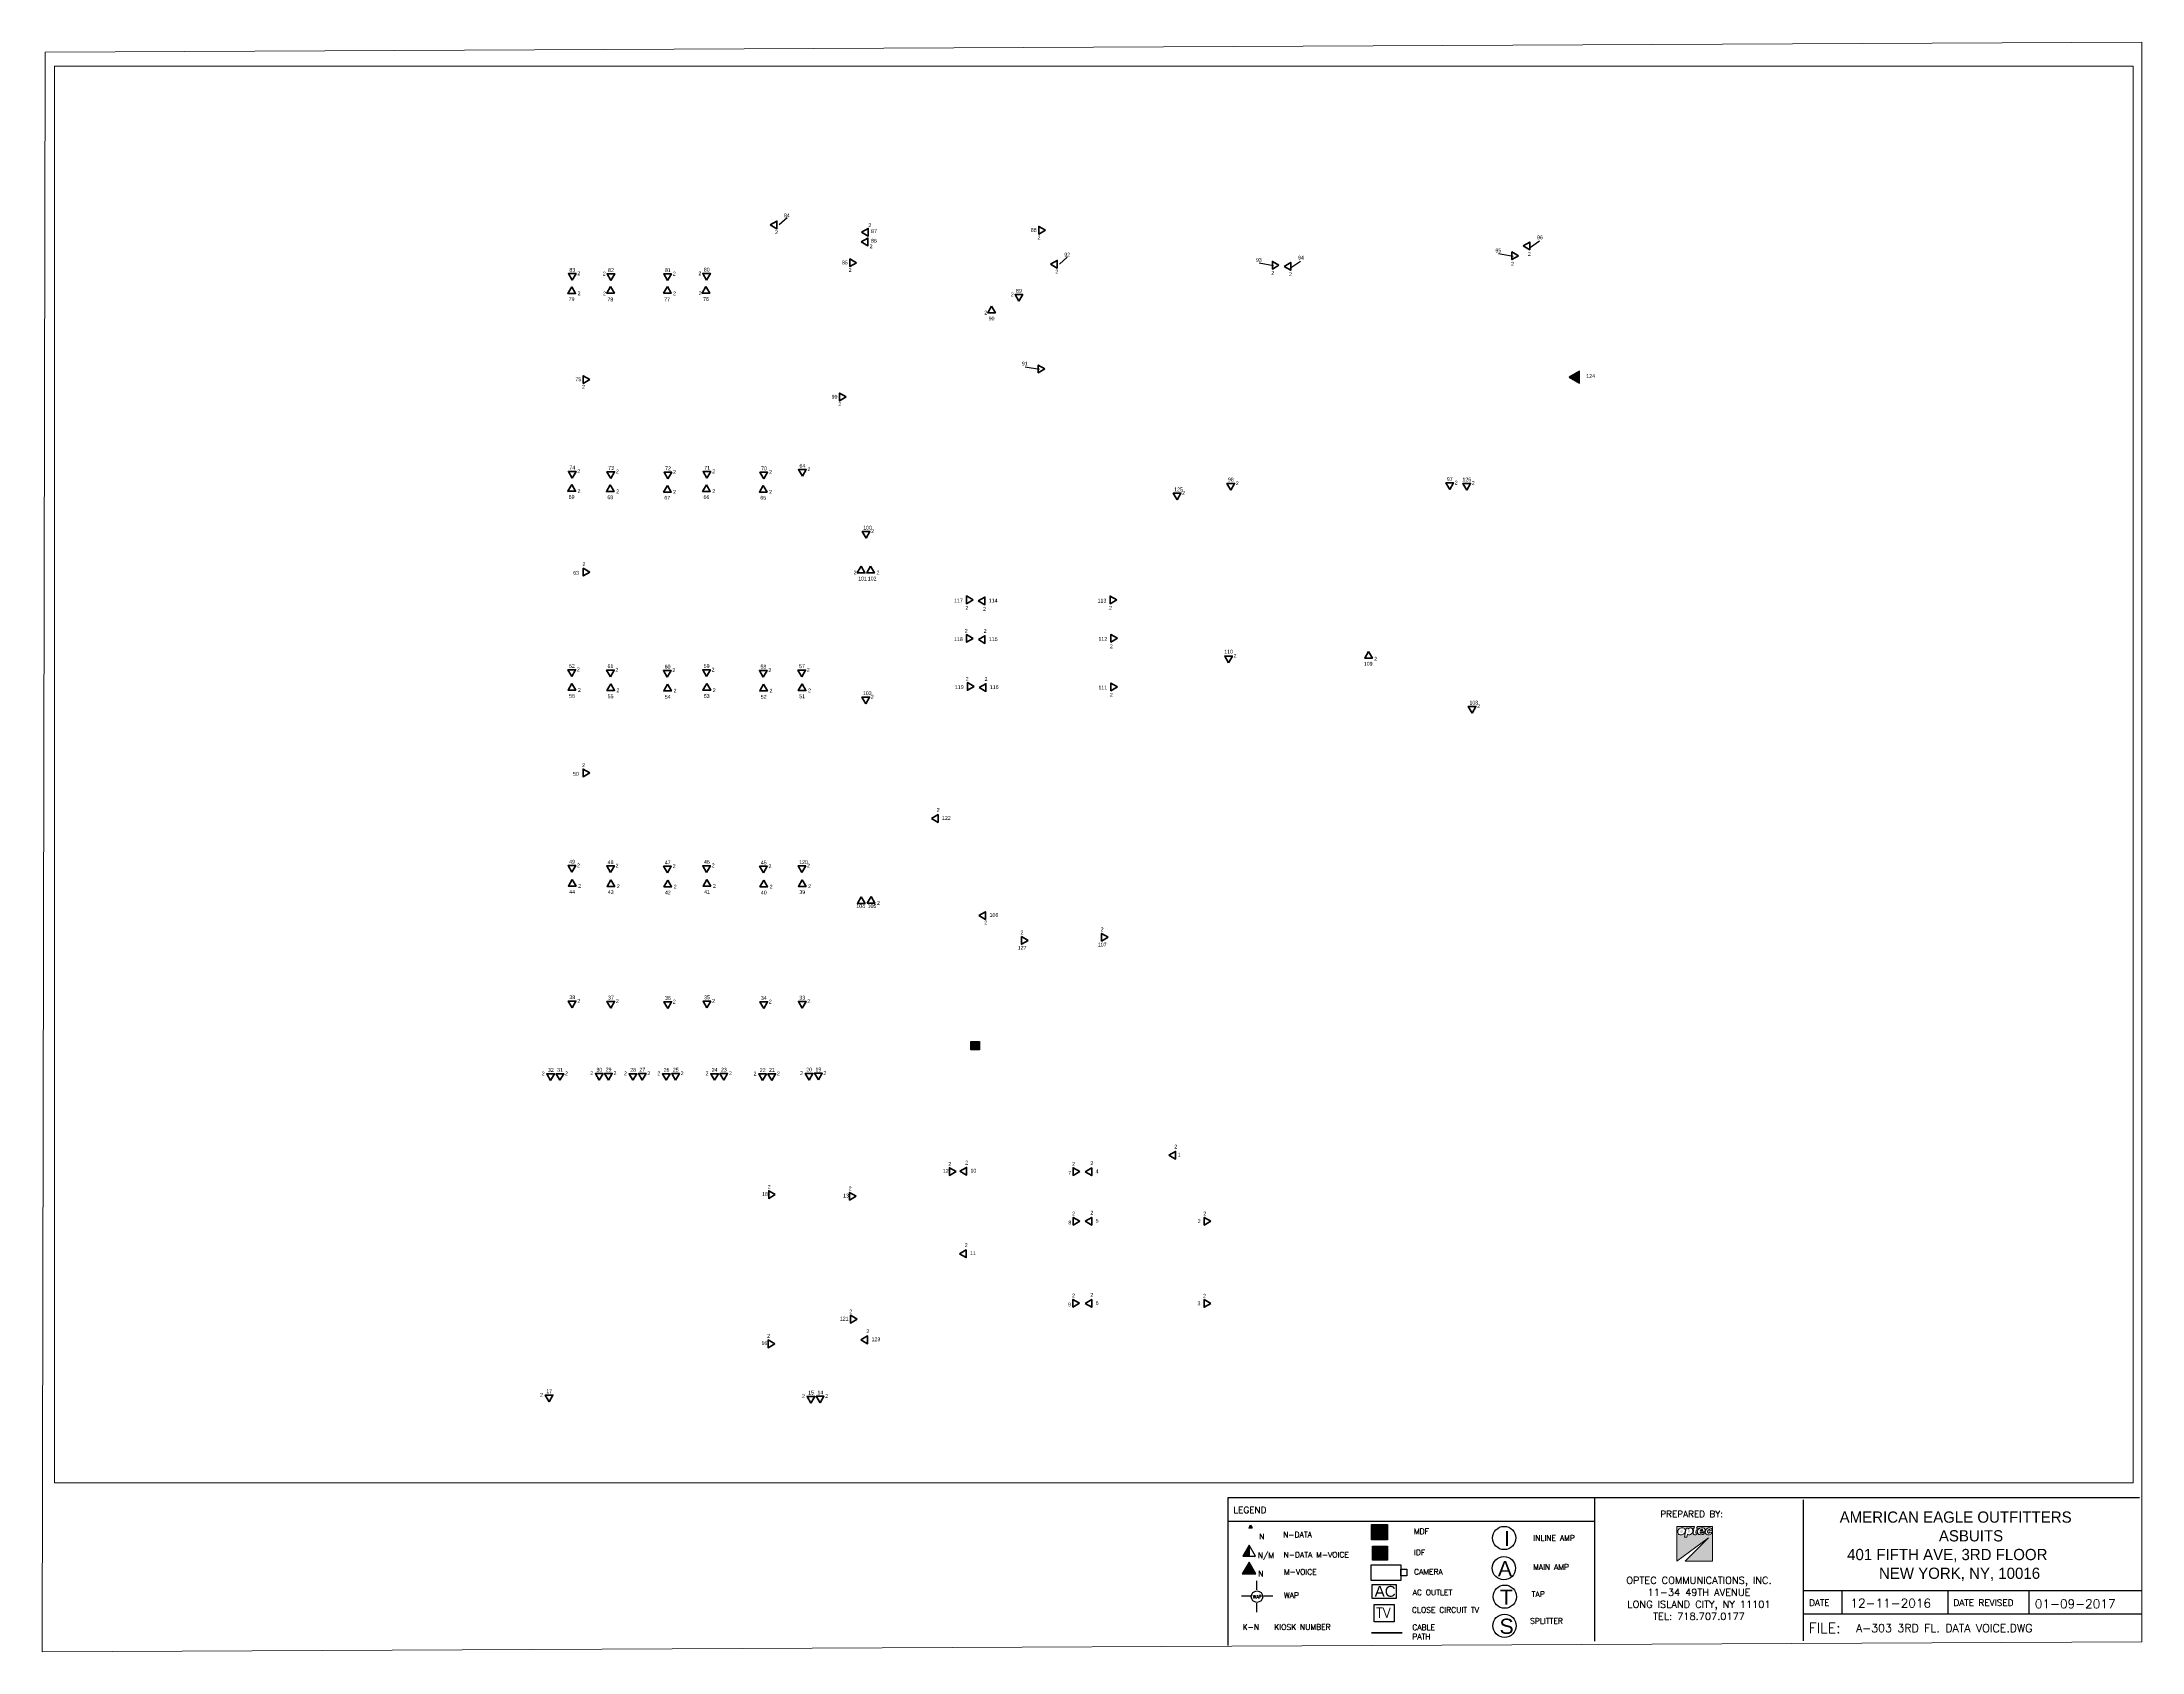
# Paper-space layout 'Layout1' of a CAD drawing. Header units: inches. Extents: x 0.6 to 46.2, y 0.2 to 35.1.
# The model-space entities are those that its viewports show. They can reach past a viewport. Long polylines and large blocks are cut down to what shows.
import ezdxf

# ---------------------------------------------------------------- set-up
doc = ezdxf.new("R2010")
doc.units = ezdxf.units.IN
doc.header["$LTSCALE"] = 0.5
doc.header["$MEASUREMENT"] = 0
for name, color, linetype in [('00_COPPERUNS', 1, 'Continuous'), ('E-PWR', 3, 'Continuous'), ('Title Block', 7, 'Continuous')]:
    doc.layers.add(name, color=color, linetype=linetype)
for name, color, linetype, lineweight in [('_ANTENNA_LAYER', 250, 'Continuous', 30), ('_CAMERA_LAYER', 250, 'Continuous', 30), ('_Optec_Layer', 250, 'Continuous', 30)]:
    doc.layers.add(name, color=color, linetype=linetype, lineweight=lineweight)
doc.styles.add('E-NOTES96', font='romans.shx', dxfattribs={"width": 0.85, "height": 9})
doc.styles.add('L40', font='SIMPLEX.SHX', dxfattribs={"height": 4})
doc.styles.add('Light', font='')
doc.styles.add('Roman', font='romans')
doc.styles.get('Light').set_extended_font_data('Helvetica 45 Light')

# ---------------------------------------------------------------- blocks, each defined once
blk = doc.blocks.new('_DATA')
at = {"layer": '_Optec_Layer', "color": 1, "lineweight": 60, "flags": 128}
blk.add_lwpolyline([(8.46, 14.56), (6.64, 11.41), (10.28, 11.41)], close=True, dxfattribs=at)
blk = doc.blocks.new('_DATA_DROP')
at = {"layer": '_Optec_Layer'}
blk.add_line((4.8, 12.4), (4.8, -0.6), dxfattribs=at)
blk.add_lwpolyline([(4.8, 12.4), (-2.7, -0.6), (12.3, -0.6)], close=True, dxfattribs=at)
blk.add_solid([(-2.7, -0.6), (4.8, 12.4), (4.7, -0.6)], dxfattribs=at)
blk = doc.blocks.new('_VOICE_DROP')
at = {"layer": '_Optec_Layer', "color": 1}
blk.add_lwpolyline([(4.8, 14), (-3.3, 0), (12.9, 0)], close=True, dxfattribs=at)
for points in [[(-3.3, 0), (4.8, 14), (4.8, 0)], [(13, 0), (4.8, 14), (4.7, 0)]]:
    blk.add_solid(points, dxfattribs=at)
blk = doc.blocks.new('_WAP')
at = {"layer": '_Optec_Layer'}
for p, q in [((28, 41), (28, 57.3)), ((16.3, 29.2), (0, 29.2)), ((28, 0), (28, 16.3)), ((57.3, 29.2), (41, 29.2))]:
    blk.add_line(p, q, dxfattribs=at)
blk.add_circle((28.4, 28.3), 10.4, dxfattribs=at)
at = {"layer": '_Optec_Layer', "insert": (21.2, 31.3), "char_height": 6.3, "attachment_point": 1, "style": 'E-NOTES96'}
blk.add_mtext_dynamic_manual_height_columns('WAP', width=15.009, gutter_width=45, heights=[0], dxfattribs=at)
blk = doc.blocks.new('_IDF')
at = {"layer": '_Optec_Layer'}
blk.add_lwpolyline([(5.65, 13.97), (8.61, 13.97), (8.61, 11.18), (5.65, 11.18)], close=True, dxfattribs=at)
at = {"layer": '_Optec_Layer', "color": 40}
for points in [[(5.65, 13.97), (5.65, 11.18), (8.61, 11.18), (8.61, 13.97)], [(8.61, 13.97), (5.65, 13.97), (5.65, 11.18), (8.61, 11.18)]]:
    blk.add_solid(points, dxfattribs=at)
blk = doc.blocks.new('_CAMERA')
at = {"layer": '_CAMERA_LAYER'}
for points in [[(0, 8.5), (16.5, 8.5), (16.5, 0), (0, 0)], [(16.5, 6.1), (19.8, 6.1), (19.8, 2.5), (16.5, 2.5)]]:
    blk.add_lwpolyline(points, close=True, dxfattribs=at)
blk = doc.blocks.new('_AC_OUTLET')
at = {"layer": '_CAMERA_LAYER'}
blk.add_lwpolyline([(0, 11.5), (20, 11.5), (20, 0), (0, 0)], close=True, dxfattribs=at)
at = {"layer": '_CAMERA_LAYER', "insert": (0.6, 10.3), "char_height": 9, "width": 19.009, "attachment_point": 1, "style": 'Light'}
blk.add_mtext('\\pi1.5758;AC', dxfattribs=at)
blk = doc.blocks.new('_INLINE_AMP')
at = {"layer": '_CAMERA_LAYER'}
blk.add_circle((9.6, 9.6), 9.63, dxfattribs=at)
at = {"layer": '_CAMERA_LAYER', "insert": (2.3, 15.5), "char_height": 12.6, "width": 14.158, "attachment_point": 1, "style": 'Light'}
blk.add_mtext('\\pi7.079;I', dxfattribs=at)
blk = doc.blocks.new('_MAIN_AMP')
at = {"layer": '_CAMERA_LAYER'}
blk.add_circle((9.6, 9.6), 9.63, dxfattribs=at)
at = {"layer": '_CAMERA_LAYER', "insert": (2.3, 15.5), "char_height": 12.6, "width": 14.158, "attachment_point": 1, "style": 'Light'}
blk.add_mtext('\\pi2.279;A', dxfattribs=at)
blk = doc.blocks.new('_TAP')
at = {"layer": '_CAMERA_LAYER'}
blk.add_circle((9.6, 9.6), 9.63, dxfattribs=at)
at = {"layer": '_CAMERA_LAYER', "insert": (5.4, 15.5), "char_height": 12.6, "width": 14.158, "attachment_point": 1, "style": 'Light'}
blk.add_mtext('T', dxfattribs=at)
blk = doc.blocks.new('_SPLITTER')
at = {"layer": '_CAMERA_LAYER'}
blk.add_circle((9.6, 9.6), 9.63, dxfattribs=at)
at = {"layer": '_CAMERA_LAYER', "insert": (5.4, 15.5), "char_height": 12.6, "width": 14.158, "attachment_point": 1, "style": 'Light'}
blk.add_mtext('S', dxfattribs=at)
blk = doc.blocks.new('_MDF')
at = {"layer": '_Optec_Layer', "color": 6}
blk.add_lwpolyline([(0, 13.9), (14.8, 13.9), (14.8, 0), (0, 0)], close=True, dxfattribs=at)
for points in [[(0, 13.9), (0, 0), (14.8, 0), (14.8, 13.9)], [(14.8, 13.9), (0, 13.9), (0, 0), (14.8, 0)]]:
    blk.add_solid(points, dxfattribs=at)
blk = doc.blocks.new('A$C14CB0ED6')
at = {"linetype": 'Continuous', "lineweight": 50}
blk.add_line((1.191, 0.038), (1.447, 0.038), dxfattribs=at)
at = {"linetype": 'Continuous'}
blk.add_line((1.447, 0.038), (1.326, 0.038), dxfattribs=at)
blk.add_lwpolyline([(1.213, 0.271), (1.38, 0.271), (1.38, 0.128), (1.213, 0.128)], close=True)
at = {"xscale": 0.009000000000000003, "yscale": 0.009000000000000003, "zscale": 0.009000000000000003}
blk.add_blockref('_MDF', (1.191, 0.809), dxfattribs=at)
at = {"layer": '_ANTENNA_LAYER', "linetype": 'Continuous'}
for name, p, xscale, yscale, zscale in [('_INLINE_AMP', (2.195, 0.727), 0.009999999999999787, 0.009999999999999787, 0.009999999999999787), ('_MAIN_AMP', (2.193, 0.477), 0.009999999999999787, 0.009999999999999787, 0.009999999999999787), ('_AC_OUTLET', (1.196, 0.323), 0.01000000000000001, 0.01000000000000001, 0.01000000000000001), ('_TAP', (2.2, 0.241), 0.009999999999999787, 0.009999999999999787, 0.009999999999999787), ('_SPLITTER', (2.198, 0), 0.009999999999999787, 0.009999999999999787, 0.009999999999999787)]:
    blk.add_blockref(name, p, dxfattribs=dict(at, xscale=xscale, yscale=yscale, zscale=zscale))
at = {"layer": '_Optec_Layer'}
for name, p, xscale, yscale, zscale in [('_DATA', (0.131, 0.826), 0.007000000000000005, 0.007000000000000005, 0.007000000000000005), ('_DATA_DROP', (0.146, 0.678), 0.006999999999999996, 0.006999999999999996, 0.006999999999999996), ('_VOICE_DROP', (0.144, 0.525), 0.006999999999999996, 0.006999999999999996, 0.006999999999999996), ('_WAP', (0.114, 0.208), 0.004550000000000054, 0.004550000000000054, 0.004550000000000054)]:
    blk.add_blockref(name, p, dxfattribs=dict(at, xscale=xscale, yscale=yscale, zscale=zscale))
at = {"layer": '_Optec_Layer', "color": 40, "linetype": 'Continuous'}
for name, p, xscale, yscale, zscale in [('_IDF', (0.961, 0.168), 0.0421200000000074, 0.0421200000000074, 0.0421200000000074), ('_CAMERA', (1.188, 0.472), 0.01500000000000234, 0.01500000000000234, 0.01500000000000234)]:
    blk.add_blockref(name, p, dxfattribs=dict(at, xscale=xscale, yscale=yscale, zscale=zscale))
at = {"layer": 'Title Block', "attachment_point": 1, "style": 'L40'}
for s, insert, char_height, width in [('N-DATA', (0.46, 0.874), 0.0459, 0.68706), ('MDF', (1.544, 0.901), 0.0459, 0.14907), ('N/M', (0.251, 0.702), 0.0459, 0.05278), ('N', (0.262, 0.858), 0.0459, 0.05278), ('N-DATA M-VOICE', (0.463, 0.707), 0.04594, 0.68706), ('IDF', (1.544, 0.726), 0.0459, 0.14907), ('INLINE AMP', (2.532, 0.846), 0.0459, 0.68706), ('N', (0.254, 0.551), 0.0459, 0.05278), ('M-VOICE', (0.467, 0.565), 0.0459, 0.68706), ('CAMERA', (1.544, 0.566), 0.0459, 0.68706), ('MAIN AMP', (2.531, 0.605), 0.0459, 0.68706), ('WAP', (0.467, 0.371), 0.0459, 0.68706), ('AC OUTLET', (1.533, 0.395), 0.0459, 0.41937), ('TAP', (2.519, 0.381), 0.0459, 0.68706), ('CLOSE CIRCUIT TV', (1.527, 0.25), 0.04594, 0.66038), ('K-N    KIOSK NUMBER', (0.125, 0.108), 0.04594, 0.9553), ('CABLE PATH', (1.53, 0.106), 0.0459, 0.33062), ('SPLITTER', (2.506, 0.159), 0.0459, 0.68706)]:
    blk.add_mtext(s, dxfattribs=dict(at, insert=insert, char_height=char_height, width=width))
at = {"layer": 'Title Block', "lineweight": 30, "insert": (1.229, 0.245), "char_height": 0.0827, "width": 0.14461, "attachment_point": 1, "style": 'L40'}
blk.add_mtext('TV', dxfattribs=at)

msp = doc.modelspace()

# ---------------------------------------------------------------- linework, layer by layer
at = {"layer": '_Optec_Layer'}
for p, q in [((3816.5, 1759.6), (3811.1, 1754.9)), ((4007.4, 1732.8), (4002, 1728.1)), ((4301.3, 1735.2), (4311.1, 1733.5)), ((4323.1, 1739.7), (4329.2, 1743.9)), ((4138.1, 1728.9), (4147.9, 1727.2)), ((4160.2, 1725.9), (4166.3, 1730.1)), ((3978.6, 1658.2), (3988.4, 1656.5))]:
    msp.add_line(p, q, dxfattribs=at)

# ---------------------------------------------------------------- block references
at = {"xscale": 1.4375, "yscale": 1.4375, "zscale": 1.4375}
for p, rotation in [((3825.9, 1742.6), 89.99999999999997), ((3887.9, 1731), 89.99999999999997), ((3888.1, 1737.6), 89.99999999999997), ((3971.5, 1763.3), 269.9999999999999), ((3842.8, 1741.2), 269.9999999999999), ((4293.9, 1745.9), 269.9999999999999), ((4338.9, 1728.3), 89.99999999999997), ((3682.2, 1738), 180), ((3708.6, 1737.9), 180), ((3747.2, 1737.8), 180), ((3773.7, 1738.1), 180), ((4016.9, 1715.8), 89.99999999999997), ((4130.7, 1739.5), 269.9999999999999), ((4176, 1714.4), 89.99999999999997), ((3986.6, 1723.7), 180), ((3661.1, 1661.6), 269.9999999999999), ((3971.2, 1668.8), 269.9999999999999), ((3835.8, 1649.7), 269.9999999999999), ((3682.2, 1603.2), 180), ((3708.5, 1603), 180), ((3747.4, 1602.7), 180), ((3774, 1603.1), 180), ((3812.7, 1602.7), 180), ((3839, 1604.5), 180), ((4130.9, 1595.1), 180), ((4280.1, 1595.4), 180), ((4291.7, 1595.1), 180), ((4094.3, 1588.5), 180), ((3882.4, 1562.3), 180), ((3661.2, 1530.4), 269.9999999999999), ((3922.3, 1511.5), 269.9999999999999), ((3967.6, 1486.4), 89.99999999999997), ((4020.1, 1511.4), 269.9999999999999), ((3922.3, 1485.2), 269.9999999999999), ((3967.7, 1460.1), 89.99999999999997), ((4020.7, 1485.3), 269.9999999999999), ((4129.4, 1477.4), 180), ((3681.9, 1468.1), 180), ((3708.2, 1467.9), 180), ((3747, 1467.6), 180), ((3773.7, 1468), 180), ((3812.4, 1467.6), 180), ((3838.6, 1467.9), 180), ((3882.2, 1449.5), 180), ((3922.9, 1452.5), 269.9999999999999), ((3968.3, 1427.4), 89.99999999999997), ((4020.7, 1452.2), 269.9999999999999), ((4295.4, 1443.1), 180), ((3661, 1393.6), 269.9999999999999), ((3935.7, 1338.2), 89.99999999999997), ((3682, 1334.7), 180), ((3708.3, 1334.4), 180), ((3747.1, 1334.2), 180), ((3773.8, 1334.6), 180), ((3812.5, 1334.2), 180), ((3838.7, 1334.4), 180), ((3968, 1272.1), 89.99999999999997), ((3959.8, 1279.5), 269.9999999999999), ((4014.3, 1281.6), 269.9999999999999), ((3682.1, 1242.4), 180), ((3708.5, 1242.1), 180), ((3747.3, 1241.9), 180), ((3774, 1242.3), 180), ((3812.7, 1241.9), 180), ((3838.9, 1242.1), 180), ((3667.5, 1192.8), 180), ((3673.8, 1192.9), 180), ((3700.6, 1193), 180), ((3706.9, 1193.1), 180), ((3723.6, 1192.9), 180), ((3729.9, 1193), 180), ((3746.3, 1192.9), 180), ((3752.6, 1193), 180), ((3779.2, 1192.9), 180), ((3785.5, 1193), 180), ((3811.9, 1192.7), 180), ((3818.2, 1192.8), 180), ((3843.6, 1193.1), 180), ((3849.9, 1193.2), 180), ((4097.6, 1108.8), 89.99999999999997), ((3910.7, 1122), 269.9999999999999), ((3955.1, 1097.9), 89.99999999999997), ((3994.9, 1122), 269.9999999999999), ((4040.4, 1097.5), 89.99999999999997), ((3787.5, 1106.3), 269.9999999999999), ((3842.6, 1105.2), 269.9999999999999), ((3995, 1088.1), 269.9999999999999), ((4040.4, 1063.8), 89.99999999999997), ((4084.3, 1088.1), 269.9999999999999), ((3954.8, 1041.7), 89.99999999999997), ((3994.8, 1032.2), 269.9999999999999), ((4040.4, 1007.8), 89.99999999999997), ((4084.2, 1032.1), 269.9999999999999), ((3843.2, 1021.4), 269.9999999999999), ((3787.1, 1004.6), 269.9999999999999), ((3887.7, 983), 89.99999999999997), ((3666.4, 973.9), 180), ((3844.8, 973), 180), ((3851.1, 973.1), 180)]:
    msp.add_blockref('_DATA', p, dxfattribs=dict(at, rotation=rotation))
for p in [(3657.5, 1691.7), (3684, 1691.9), (3722.7, 1691.9), (3749, 1691.8), (3943.6, 1678.5), (3657.5, 1556.9), (3683.8, 1556.7), (3722.7, 1556.4), (3749.3, 1556.8), (3788, 1556.4), (3854.7, 1501.3), (3861.2, 1501.3), (4200.5, 1443.3), (3657.7, 1421.4), (3684.1, 1421.2), (3722.9, 1420.9), (3749.6, 1421.3), (3788.3, 1420.9), (3814.5, 1421.1), (3657.9, 1287.9), (3684.2, 1287.7), (3723, 1287.4), (3749.7, 1287.9), (3788.4, 1287.4), (3814.6, 1287.7), (3854.8, 1276.1), (3861.5, 1276.3)]:
    msp.add_blockref('_DATA', p, dxfattribs=at)
at = {"layer": '_Optec_Layer', "xscale": 0.5, "yscale": 0.5, "zscale": 0.5, "rotation": 90}
msp.add_blockref('_VOICE_DROP', (4356.4, 1648.7), dxfattribs=at)
at = {"layer": '_Optec_Layer', "color": 5, "xscale": 2, "yscale": 2, "zscale": 2}
msp.add_blockref('_IDF', (3930.4, 1170.4), dxfattribs=at)

# ---------------------------------------------------------------- texts
at = {"color": 1, "lineweight": 30, "char_height": 2.59, "attachment_point": 1}
for s, insert in [('84', (3814.3, 1762.6)), ('2', (3871.8, 1755.9)), ('87', (3873.7, 1751.8)), ('88', (3982.5, 1752.6)), ('2', (3987.1, 1747.5)), ('96', (4327.4, 1747.6)), ('2', (3872.7, 1741.5)), ('86', (3873.6, 1745.3)), ('92', (4005.3, 1735.8)), ('93', (4135.9, 1732.3)), ('94', (4164.6, 1733.8)), ('95', (4299.1, 1738.6)), ('83', (3668.1, 1725.5)), ('2', (3673.5, 1723.1)), ('2', (3690.9, 1722.9)), ('82', (3694.5, 1725.3)), ('81', (3733.2, 1725.3)), ('2', (3738.6, 1722.9)), ('2', (3756, 1723.1)), ('80', (3759.7, 1725.6)), ('85', (3853.8, 1730.5)), ('2', (3858.4, 1725.4)), ('79', (3667.6, 1705.5)), ('2', (3673.7, 1709.5)), ('2', (3691, 1709.4)), ('78', (3694, 1705.3)), ('77', (3732.7, 1705.3)), ('2', (3738.7, 1709.4)), ('2', (3756.2, 1709.6)), ('76', (3759.2, 1705.6)), ('2', (3968.9, 1708.7)), ('89', (3972.5, 1711.2)), ('2', (3950.8, 1696.3)), ('90', (3953.8, 1692.3)), ('91', (3976.4, 1661.6)), ('75', (3672.2, 1650.9)), ('2', (3676.7, 1645.8)), ('124', (4361, 1653.1)), ('99', (3846.8, 1639)), ('2', (3851.3, 1633.9)), ('74', (3668.1, 1590.7)), ('73', (3694.5, 1590.5)), ('72', (3733.3, 1590.2)), ('71', (3760, 1590.6)), ('70', (3798.7, 1590.2)), ('64', (3824.9, 1592)), ('2', (3830.3, 1589.6)), ('2', (3673.5, 1588.3)), ('2', (3673.7, 1574.7)), ('2', (3699.8, 1588.1)), ('2', (3700, 1574.5)), ('2', (3738.7, 1587.8)), ('2', (3738.8, 1574.2)), ('2', (3765.4, 1588.2)), ('2', (3765.5, 1574.7)), ('2', (3804.1, 1587.8)), ('2', (3804.2, 1574.2)), ('125', (4080.2, 1575.9)), ('98', (4116.8, 1582.6)), ('2', (4122.2, 1580.1)), ('97', (4266, 1582.9)), ('2', (4271.4, 1580.5)), ('126', (4276.6, 1582.6)), ('2', (4283, 1580.2)), ('69', (3667.6, 1570.7)), ('68', (3694, 1570.5)), ('67', (3732.8, 1570.2)), ('66', (3759.5, 1570.6)), ('65', (3798.2, 1570.2)), ('2', (4085.6, 1573.5)), ('100', (3868.3, 1549.8)), ('2', (3873.7, 1547.4)), ('63', (3670.7, 1519)), ('2', (3677, 1524.9)), ('2', (3861.8, 1519.2)), ('2', (3877.4, 1519.2)), ('101', (3864.9, 1515.1)), ('102', (3871.4, 1515.1)), ('117', (3930.2, 1500.2)), ('2', (3938, 1495.2)), ('2', (3950, 1494.4)), ('114', (3953.9, 1500.2)), ('113', (4028, 1500.1)), ('2', (4035.8, 1495.2)), ('118', (3930.2, 1473.9)), ('2', (3937.5, 1479.5)), ('2', (3950.4, 1479.4)), ('115', (3954, 1473.9)), ('112', (4028.6, 1474)), ('2', (4036.4, 1469)), ('110', (4114.3, 1465.3)), ('2', (4120.7, 1462.5)), ('2', (4216.5, 1460.5)), ('62', (3667.8, 1455.6)), ('2', (3673.2, 1453.2)), ('61', (3694.1, 1455.4)), ('2', (3699.5, 1453)), ('60', (3733, 1455.1)), ('2', (3738.3, 1452.7)), ('59', (3759.6, 1455.5)), ('2', (3765, 1453.1)), ('58', (3798.3, 1455.1)), ('2', (3803.7, 1452.7)), ('57', (3824.6, 1455.4)), ('2', (3829.9, 1452.9)), ('2', (3938.1, 1446.8)), ('2', (3951, 1446.7)), ('109', (4209.4, 1457.1)), ('56', (3667.9, 1435.2)), ('2', (3673.9, 1439.2)), ('55', (3694.2, 1434.9)), ('2', (3700.2, 1439)), ('54', (3733.1, 1434.6)), ('2', (3739.1, 1438.7)), ('53', (3759.7, 1435.1)), ('2', (3765.8, 1439.1)), ('52', (3798.5, 1434.6)), ('2', (3804.5, 1438.7)), ('51', (3824.7, 1434.9)), ('2', (3830.7, 1438.9)), ('103', (3868.1, 1437)), ('2', (3873.5, 1434.6)), ('119', (3930.8, 1441.2)), ('116', (3954.6, 1441.2)), ('111', (4028.6, 1440.9)), ('2', (4036.4, 1435.9)), ('108', (4281.4, 1430.6)), ('2', (4286.7, 1428.2)), ('2', (3676.8, 1388)), ('50', (3670.6, 1382.1)), ('2', (3918.4, 1357.5)), ('122', (3922, 1352)), ('49', (3667.9, 1322.2)), ('2', (3673.3, 1319.7)), ('48', (3694.2, 1321.9)), ('2', (3699.6, 1319.5)), ('47', (3733.1, 1321.7)), ('2', (3738.5, 1319.2)), ('46', (3759.8, 1322.1)), ('2', (3765.1, 1319.7)), ('45', (3798.5, 1321.7)), ('2', (3803.8, 1319.2)), ('120', (3824.7, 1321.9)), ('2', (3830, 1319.5)), ('2', (3674.1, 1305.7)), ('2', (3700.4, 1305.5)), ('2', (3739.2, 1305.2)), ('2', (3765.9, 1305.7)), ('2', (3804.6, 1305.2)), ('2', (3830.8, 1305.5)), ('44', (3668, 1301.7)), ('43', (3694.3, 1301.5)), ('42', (3733.2, 1301.2)), ('41', (3759.9, 1301.6)), ('40', (3798.6, 1301.2)), ('39', (3824.8, 1301.5)), ('104', (3863.6, 1291.9)), ('105', (3871.3, 1292)), ('2', (3877.7, 1294.1)), ('106', (3954.4, 1285.9)), ('2', (3975.5, 1274)), ('2', (4030.1, 1276.1)), ('127', (3973.6, 1263.6)), ('107', (4028.2, 1265.7)), ('38', (3668.1, 1229.9)), ('2', (3673.5, 1227.4)), ('37', (3694.4, 1229.6)), ('2', (3699.8, 1227.2)), ('36', (3733.3, 1229.4)), ('2', (3738.6, 1226.9)), ('35', (3759.9, 1229.8)), ('2', (3765.3, 1227.4)), ('34', (3798.6, 1229.4)), ('2', (3804, 1226.9)), ('33', (3824.8, 1229.6)), ('2', (3830.2, 1227.2)), ('2', (3649.3, 1177.9)), ('32', (3653.5, 1180.3)), ('31', (3659.8, 1180.4)), ('2', (3665.1, 1178)), ('2', (3682.3, 1178.1)), ('30', (3686.5, 1180.5)), ('29', (3692.8, 1180.6)), ('2', (3698.2, 1178.2)), ('2', (3705.3, 1178)), ('28', (3709.6, 1180.4)), ('27', (3715.8, 1180.5)), ('2', (3721.2, 1178.1)), ('2', (3728.1, 1178)), ('26', (3732.3, 1180.4)), ('25', (3738.6, 1180.5)), ('2', (3743.9, 1178.1)), ('2', (3760.9, 1178)), ('24', (3765.1, 1180.4)), ('23', (3771.4, 1180.5)), ('2', (3776.8, 1178.1)), ('2', (3793.6, 1177.8)), ('22', (3797.8, 1180.2)), ('21', (3804.1, 1180.3)), ('2', (3809.5, 1177.9)), ('2', (3825.3, 1178.2)), ('20', (3829.5, 1180.6)), ('19', (3835.8, 1180.7)), ('2', (3841.2, 1178.2)), ('2', (3926.4, 1116.4)), ('2', (3937.8, 1117.2)), ('2', (4010.7, 1116.4)), ('2', (4023.1, 1116.8)), ('12', (3922.6, 1111.6)), ('10', (3941.4, 1111.7)), ('7', (4008, 1110.3)), ('4', (4026.7, 1111.3)), ('13', (3854.6, 1094.7)), ('2', (3858.4, 1099.6)), ('8', (4008.1, 1076.4)), ('2', (4010.7, 1082.5)), ('2', (4023.1, 1083.1)), ('5', (4026.7, 1077.6)), ('2', (4096.2, 1077.3)), ('2', (4100.1, 1082.5)), ('2', (3937.5, 1061)), ('11', (3941.1, 1055.5)), ('9', (4007.9, 1020.5)), ('2', (4010.6, 1026.6)), ('2', (4023.1, 1027.1)), ('6', (4026.7, 1021.6)), ('3', (4096.1, 1021.3)), ('2', (4099.9, 1026.5)), ('121', (3852.4, 1010.9)), ('2', (3858.9, 1015.8)), ('15', (3830.8, 960.5)), ('14', (3837.1, 960.6)), ('2', (3826.6, 958.1)), ('2', (3842.4, 958.2))]:
    msp.add_mtext_dynamic_manual_height_columns(s, width=0.44, gutter_width=1, heights=[0], dxfattribs=dict(at, insert=insert))
at = {"color": 0, "lineweight": 30, "char_height": 2.59, "attachment_point": 1}
for s, insert in [('2', (3808.2, 1751.1)), ('2', (4321.2, 1736.3)), ('2', (3999.2, 1724.3)), ('2', (4146.4, 1723.3)), ('2', (4158.4, 1722.5)), ('2', (4309.7, 1729.6)), ('2', (3950.8, 1280.8)), ('2', (4080.3, 1128.1)), ('1', (4082.6, 1122.6)), ('18', (3799.4, 1095.8)), ('2', (3803.2, 1100.7)), ('2', (3870.4, 1002.3)), ('16', (3799, 994.2)), ('2', (3802.8, 999.1)), ('123', (3874, 996.8)), ('2', (3648.1, 959)), ('17', (3652.3, 961.4))]:
    msp.add_mtext_dynamic_manual_height_columns(s, width=0.44, gutter_width=1, heights=[0], dxfattribs=dict(at, insert=insert))

psp = doc.layouts.get("Layout1")

# ---------------------------------------------------------------- hatches: boundary and pattern name
at = {"layer": 'Title Block'}
h = psp.add_hatch(color=256, dxfattribs=at)
h.paths.add_polyline_path([(36.539, 2.885), (36.528, 2.851), (36.56, 2.851), (36.552, 2.811), (36.523, 2.811), (36.512, 2.76), (36.512, 2.747), (36.515, 2.744), (36.52, 2.742), (36.539, 2.747), (36.536, 2.707), (36.515, 2.705), (36.497, 2.705), (36.481, 2.705), (36.467, 2.71), (36.459, 2.715), (36.457, 2.726), (36.454, 2.739), (36.457, 2.76), (36.467, 2.811), (36.446, 2.811), (36.454, 2.851), (36.473, 2.851), (36.486, 2.885), (36.101, 2.885), (36.101, 2.134), (36.788, 2.641), (36.282, 2.134), (36.876, 2.134), (36.876, 2.885)])
h.paths.add_polyline_path([(36.443, 2.776), (36.438, 2.76), (36.433, 2.747), (36.425, 2.734), (36.417, 2.723), (36.406, 2.715), (36.393, 2.707), (36.382, 2.705), (36.369, 2.705), (36.356, 2.705), (36.345, 2.707), (36.337, 2.713), (36.329, 2.721), (36.319, 2.652), (36.263, 2.652), (36.298, 2.851), (36.348, 2.851), (36.345, 2.829), (36.359, 2.84), (36.369, 2.848), (36.382, 2.853), (36.396, 2.853), (36.409, 2.853), (36.42, 2.848), (36.43, 2.843), (36.436, 2.832), (36.441, 2.821), (36.443, 2.808), (36.443, 2.792)], flags=16)
h.paths.add_polyline_path([(36.372, 2.813), (36.361, 2.811), (36.351, 2.805), (36.345, 2.795), (36.34, 2.779), (36.34, 2.763), (36.343, 2.752), (36.351, 2.747), (36.359, 2.744), (36.369, 2.747), (36.377, 2.752), (36.382, 2.763), (36.388, 2.779), (36.388, 2.795), (36.385, 2.805), (36.38, 2.811)], flags=0)
h.paths.add_polyline_path([(36.186, 2.705), (36.17, 2.705), (36.157, 2.707), (36.144, 2.713), (36.133, 2.721), (36.125, 2.734), (36.117, 2.747), (36.117, 2.763), (36.117, 2.779), (36.122, 2.795), (36.128, 2.808), (36.138, 2.821), (36.149, 2.832), (36.162, 2.843), (36.178, 2.848), (36.194, 2.853), (36.213, 2.853), (36.234, 2.853), (36.25, 2.848), (36.263, 2.84), (36.274, 2.829), (36.279, 2.819), (36.284, 2.805), (36.284, 2.795), (36.282, 2.779), (36.279, 2.763), (36.271, 2.75), (36.263, 2.737), (36.25, 2.726), (36.237, 2.715), (36.223, 2.71), (36.205, 2.705)], flags=16)
h.paths.add_polyline_path([(36.207, 2.816), (36.197, 2.813), (36.186, 2.808), (36.178, 2.795), (36.173, 2.779), (36.173, 2.763), (36.176, 2.75), (36.183, 2.744), (36.194, 2.742), (36.205, 2.744), (36.215, 2.75), (36.223, 2.763), (36.229, 2.779), (36.229, 2.795), (36.223, 2.808), (36.218, 2.813)], flags=0)
h.paths.add_polyline_path([(36.709, 2.782), (36.704, 2.768), (36.603, 2.768), (36.603, 2.755), (36.605, 2.747), (36.613, 2.739), (36.627, 2.739), (36.635, 2.739), (36.642, 2.742), (36.653, 2.752), (36.701, 2.744), (36.688, 2.726), (36.68, 2.721), (36.672, 2.715), (36.661, 2.71), (36.648, 2.707), (36.619, 2.705), (36.595, 2.707), (36.576, 2.713), (36.563, 2.723), (36.552, 2.739), (36.55, 2.75), (36.547, 2.758), (36.55, 2.782), (36.552, 2.798), (36.56, 2.811), (36.568, 2.824), (36.581, 2.835), (36.595, 2.845), (36.608, 2.851), (36.627, 2.856), (36.642, 2.856), (36.672, 2.853), (36.682, 2.851), (36.69, 2.848), (36.698, 2.843), (36.704, 2.835), (36.709, 2.827), (36.714, 2.819), (36.714, 2.811), (36.714, 2.803)], flags=16)
h.paths.add_polyline_path([(36.64, 2.824), (36.627, 2.821), (36.616, 2.813), (36.611, 2.805), (36.608, 2.795), (36.661, 2.795), (36.661, 2.808), (36.658, 2.816), (36.65, 2.821)], flags=0)
h.paths.add_polyline_path([(36.77, 2.75), (36.778, 2.744), (36.788, 2.742), (36.796, 2.742), (36.804, 2.747), (36.812, 2.752), (36.818, 2.763), (36.855, 2.755), (36.857, 2.75), (36.855, 2.742), (36.844, 2.729), (36.834, 2.718), (36.82, 2.71), (36.804, 2.705), (36.786, 2.705), (36.767, 2.705), (36.751, 2.707), (36.741, 2.715), (36.73, 2.723), (36.725, 2.734), (36.719, 2.744), (36.717, 2.76), (36.719, 2.779), (36.725, 2.8), (36.733, 2.816), (36.738, 2.827), (36.749, 2.835), (36.757, 2.843), (36.767, 2.848), (36.783, 2.853), (36.804, 2.856), (36.818, 2.853), (36.831, 2.851), (36.841, 2.848), (36.849, 2.843), (36.855, 2.835), (36.86, 2.827), (36.863, 2.803), (36.82, 2.798), (36.818, 2.805), (36.815, 2.813), (36.81, 2.816), (36.799, 2.816), (36.788, 2.813), (36.778, 2.808), (36.772, 2.795), (36.767, 2.776), (36.767, 2.76)], flags=16)

# ---------------------------------------------------------------- linework, layer by layer
at = {"layer": '00_COPPERUNS', "color": 0, "lineweight": 5}
psp.add_lwpolyline([(0.631, 34.925), (46.209, 35.147), (46.209, 0.379), (0.565, 0.157)], close=True, dxfattribs=at)
at = {"layer": 'Title Block'}
for p, q in [((46.152, 3.506), (26.336, 3.506)), ((26.336, 3.506), (26.336, 0.295)), ((26.336, 3.464), (26.336, 0.399)), ((34.313, 0.394), (34.313, 3.506)), ((38.847, 3.464), (38.847, 0.399)), ((26.336, 3.002), (34.313, 3.002)), ((38.847, 1.491), (46.205, 1.491)), ((39.687, 1.487), (39.687, 0.991)), ((41.988, 1.491), (41.988, 0.987)), ((43.751, 1.491), (43.751, 0.987)), ((38.847, 0.987), (46.208, 0.987))]:
    psp.add_line(p, q, dxfattribs=at)
at = {"layer": 'Title Block', "color": 7, "lineweight": 0}
for points in [[(36.539, 2.885), (36.528, 2.851), (36.56, 2.851), (36.552, 2.811), (36.523, 2.811), (36.512, 2.76), (36.512, 2.76), (36.512, 2.747), (36.512, 2.747), (36.515, 2.744), (36.52, 2.742), (36.52, 2.742), (36.539, 2.747), (36.536, 2.707), (36.536, 2.707), (36.515, 2.705), (36.497, 2.705), (36.497, 2.705), (36.481, 2.705), (36.467, 2.71), (36.467, 2.71), (36.459, 2.715), (36.457, 2.726), (36.457, 2.726), (36.454, 2.739), (36.457, 2.76), (36.467, 2.811), (36.446, 2.811), (36.454, 2.851), (36.473, 2.851), (36.486, 2.885), (36.101, 2.885), (36.101, 2.134), (36.788, 2.641), (36.282, 2.134), (36.876, 2.134), (36.876, 2.885), (36.539, 2.885), (36.539, 2.885)], [(36.186, 2.705), (36.186, 2.705), (36.17, 2.705), (36.157, 2.707), (36.144, 2.713), (36.133, 2.721), (36.133, 2.721), (36.125, 2.734), (36.117, 2.747), (36.117, 2.763), (36.117, 2.779), (36.117, 2.779), (36.122, 2.795), (36.128, 2.808), (36.138, 2.821), (36.149, 2.832), (36.149, 2.832), (36.162, 2.843), (36.178, 2.848), (36.194, 2.853), (36.213, 2.853), (36.213, 2.853), (36.234, 2.853), (36.25, 2.848), (36.263, 2.84), (36.274, 2.829), (36.274, 2.829), (36.279, 2.819), (36.284, 2.805), (36.284, 2.795), (36.282, 2.779), (36.282, 2.779), (36.279, 2.763), (36.271, 2.75), (36.263, 2.737), (36.25, 2.726), (36.25, 2.726), (36.237, 2.715), (36.223, 2.71), (36.205, 2.705), (36.186, 2.705), (36.186, 2.705), (36.186, 2.705)], [(36.443, 2.776), (36.443, 2.776), (36.438, 2.76), (36.433, 2.747), (36.425, 2.734), (36.417, 2.723), (36.417, 2.723), (36.406, 2.715), (36.393, 2.707), (36.382, 2.705), (36.369, 2.705), (36.369, 2.705), (36.356, 2.705), (36.345, 2.707), (36.345, 2.707), (36.337, 2.713), (36.329, 2.721), (36.319, 2.652), (36.263, 2.652), (36.298, 2.851), (36.348, 2.851), (36.345, 2.829), (36.345, 2.829), (36.359, 2.84), (36.369, 2.848), (36.369, 2.848), (36.382, 2.853), (36.396, 2.853), (36.396, 2.853), (36.409, 2.853), (36.42, 2.848), (36.43, 2.843), (36.436, 2.832), (36.436, 2.832), (36.441, 2.821), (36.443, 2.808), (36.443, 2.792), (36.443, 2.776), (36.443, 2.776), (36.443, 2.776)], [(36.709, 2.782), (36.704, 2.768), (36.603, 2.768), (36.603, 2.768), (36.603, 2.755), (36.605, 2.747), (36.605, 2.747), (36.613, 2.739), (36.627, 2.739), (36.627, 2.739), (36.635, 2.739), (36.642, 2.742), (36.642, 2.742), (36.653, 2.752), (36.701, 2.744), (36.701, 2.744), (36.688, 2.726), (36.68, 2.721), (36.672, 2.715), (36.672, 2.715), (36.661, 2.71), (36.648, 2.707), (36.619, 2.705), (36.619, 2.705), (36.595, 2.707), (36.576, 2.713), (36.576, 2.713), (36.563, 2.723), (36.552, 2.739), (36.552, 2.739), (36.55, 2.75), (36.547, 2.758), (36.55, 2.782), (36.55, 2.782), (36.552, 2.798), (36.56, 2.811), (36.568, 2.824), (36.581, 2.835), (36.581, 2.835), (36.595, 2.845), (36.608, 2.851), (36.627, 2.856), (36.642, 2.856), (36.642, 2.856), (36.672, 2.853), (36.682, 2.851), (36.69, 2.848), (36.69, 2.848), (36.698, 2.843), (36.704, 2.835), (36.709, 2.827), (36.714, 2.819), (36.714, 2.819), (36.714, 2.811), (36.714, 2.803), (36.709, 2.782), (36.709, 2.782), (36.709, 2.782)], [(36.64, 2.824), (36.64, 2.824), (36.627, 2.821), (36.616, 2.813), (36.616, 2.813), (36.611, 2.805), (36.608, 2.795), (36.661, 2.795), (36.661, 2.795), (36.661, 2.808), (36.658, 2.816), (36.658, 2.816), (36.65, 2.821), (36.64, 2.824), (36.64, 2.824), (36.64, 2.824)], [(36.77, 2.75), (36.77, 2.75), (36.778, 2.744), (36.788, 2.742), (36.788, 2.742), (36.796, 2.742), (36.804, 2.747), (36.804, 2.747), (36.812, 2.752), (36.818, 2.763), (36.855, 2.755), (36.855, 2.755), (36.857, 2.75), (36.855, 2.742), (36.844, 2.729), (36.844, 2.729), (36.834, 2.718), (36.82, 2.71), (36.82, 2.71), (36.804, 2.705), (36.786, 2.705), (36.786, 2.705), (36.767, 2.705), (36.751, 2.707), (36.751, 2.707), (36.741, 2.715), (36.73, 2.723), (36.73, 2.723), (36.725, 2.734), (36.719, 2.744), (36.719, 2.744), (36.717, 2.76), (36.719, 2.779), (36.719, 2.779), (36.725, 2.8), (36.733, 2.816), (36.733, 2.816), (36.738, 2.827), (36.749, 2.835), (36.749, 2.835), (36.757, 2.843), (36.767, 2.848), (36.767, 2.848), (36.783, 2.853), (36.804, 2.856), (36.804, 2.856), (36.818, 2.853), (36.831, 2.851), (36.841, 2.848), (36.849, 2.843), (36.849, 2.843), (36.855, 2.835), (36.86, 2.827), (36.863, 2.803), (36.82, 2.798), (36.82, 2.798), (36.818, 2.805), (36.815, 2.813), (36.815, 2.813), (36.81, 2.816), (36.799, 2.816), (36.799, 2.816), (36.788, 2.813), (36.778, 2.808), (36.778, 2.808), (36.772, 2.795), (36.767, 2.776), (36.767, 2.776), (36.767, 2.76), (36.77, 2.75), (36.77, 2.75), (36.77, 2.75)]]:
    psp.add_lwpolyline(points, dxfattribs=at)

# ---------------------------------------------------------------- block references
at = {"layer": '_ANTENNA_LAYER', "xscale": 2.623687605, "yscale": 2.623687605, "zscale": 2.623687605}
psp.add_blockref('A$C14CB0ED6', (26.335, 0.475), dxfattribs=at)

# ---------------------------------------------------------------- texts
at = {"layer": '_Optec_Layer', "color": 250, "insert": (38.609, 3.211), "char_height": 0.24413, "width": 7.91637, "attachment_point": 1}
psp.add_mtext('\\pi1.0286;{\\C7;AMERICAN EAGLE OUTFITTERS \\P\\pi3.1851;ASBUITS\\P\\pi1.1914;401 FIFTH AVE, 3RD FLOOR\\P\\pi1.8831;NEW YORK, NY, 10016}', dxfattribs=at)
at = {"layer": 'Title Block', "style": 'Roman'}
for s, height, p in [('LEGEND', 0.1406, (26.461, 3.173)), ('PREPARED BY:', 0.14064, (35.74, 3.086)), ('DATE', 0.1406, (38.972, 1.158)), ('12-11-2016', 0.193, (39.871, 1.121)), ('DATE REVISED', 0.14064, (42.113, 1.158)), ('01-09-2017', 0.193, (43.88, 1.106)), ('FILE:', 0.225, (38.964, 0.566)), ('A-303 3RD FL. DATA VOICE.DWG', 0.17475, (39.994, 0.588))]:
    psp.add_text(s, height=height, dxfattribs=at).set_placement(p)
at = {"layer": 'Title Block', "insert": (36.58, 1.323), "char_height": 0.15375, "width": 5.99628, "attachment_point": 5, "style": 'Roman'}
psp.add_mtext('O{\\H1.016x;PTEC COMMUNICATIONS, INC.\\P11-34 49TH AVENUE\\PLONG ISLAND CITY, NY 11101\\PTEL: 718.707.0177}', dxfattribs=at)

# ---------------------------------------------------------------- viewports
at = {"layer": 'E-PWR', "view_target_point": (898.242, 1046.327)}
psp.add_viewport(center=(23.426, 19.225), size=(45.179, 30.78722), view_center_point=(3127.192, 333.931), view_height=965.16763, dxfattribs=at)

doc.saveas('drawing.dxf')
